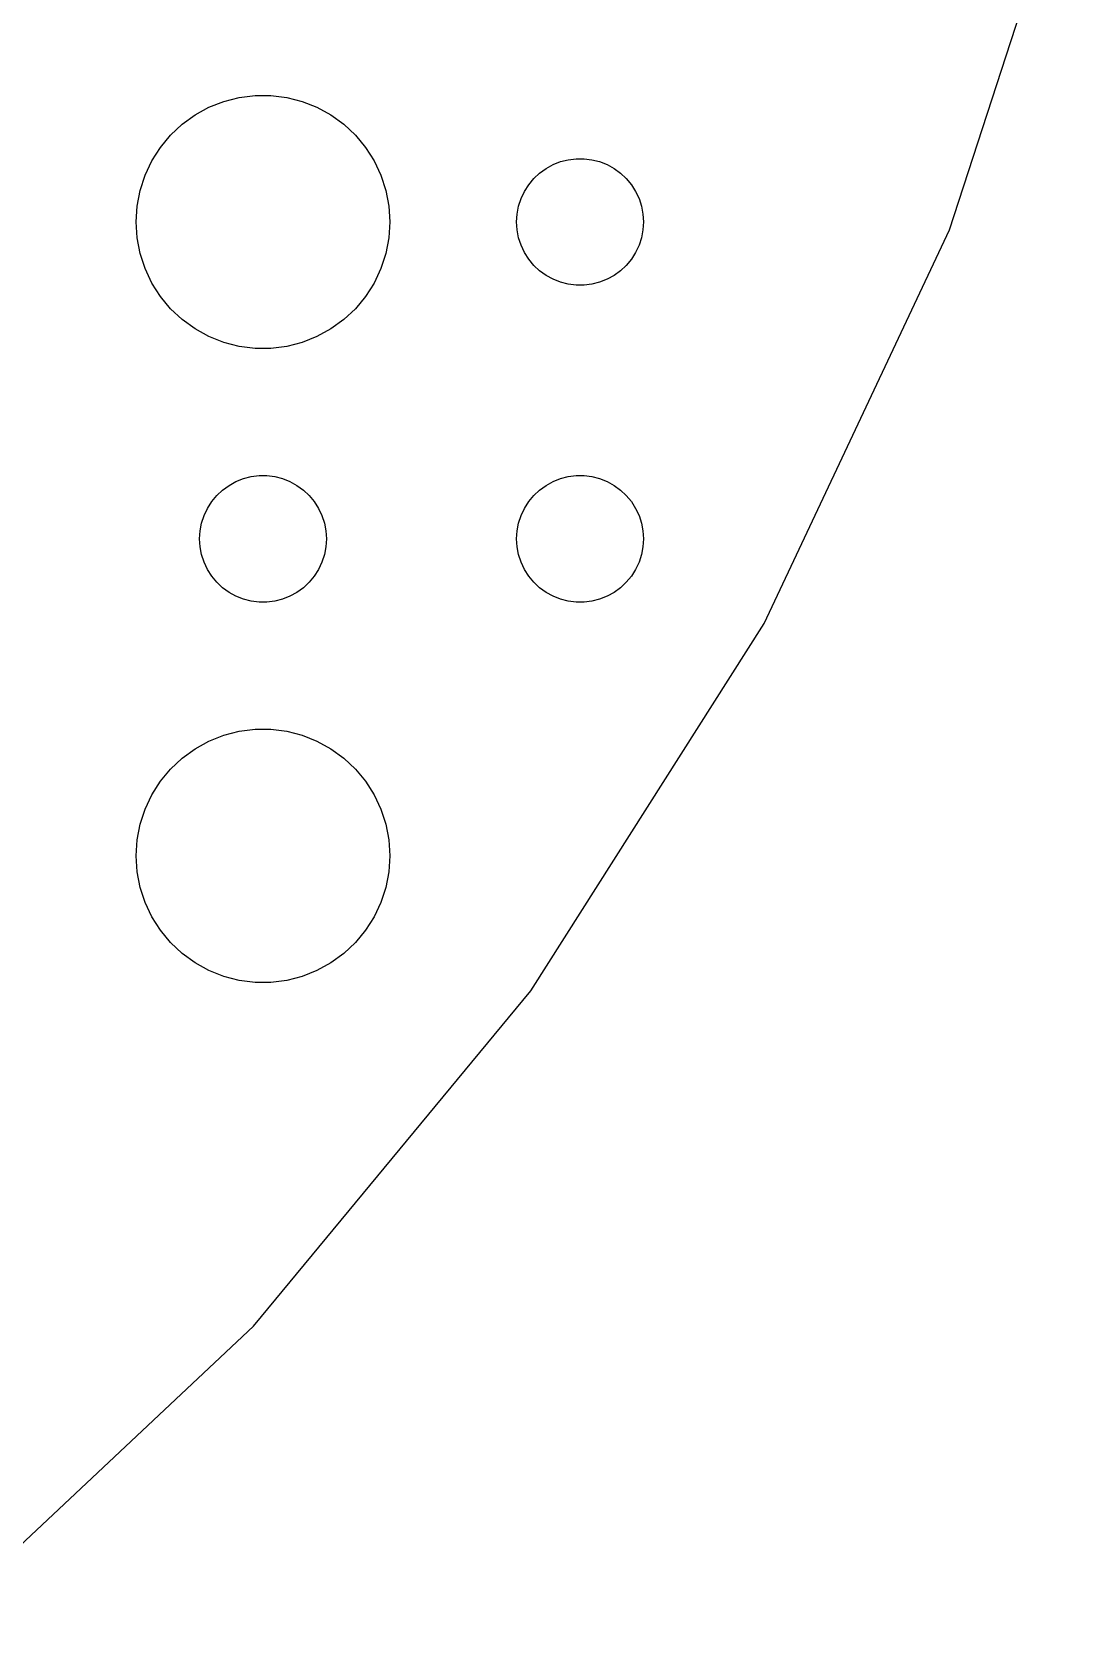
# Model space of a CAD drawing. Header units: metres. Extents: x -82 to 82, y -82 to 82.
# Drawn here: x 54.53 to 79.42, y -63.18 to -25.5 of the extents above; entities that cross this region are included whole.
import ezdxf

# ---------------------------------------------------------------- set-up
doc = ezdxf.new("R2010")
doc.units = ezdxf.units.M

msp = doc.modelspace()

# ---------------------------------------------------------------- linework, layer by layer
for p, q in [((76.2417, -30.1862), (79.4238, -20.3926)), ((59.0729, -27.1468), (59.4379, -27.0531)), ((59.4379, -27.0531), (59.8116, -27.0059)), ((59.8116, -27.0059), (60.1884, -27.0059)), ((60.1884, -27.0059), (60.5621, -27.0531)), ((60.5621, -27.0531), (60.927, -27.1468)), ((58.0877, -27.6884), (58.3925, -27.467)), ((58.3925, -27.467), (58.7227, -27.2855)), ((58.7227, -27.2855), (59.0729, -27.1468)), ((60.927, -27.1468), (61.2773, -27.2855)), ((61.2773, -27.2855), (61.6075, -27.467)), ((61.6075, -27.467), (61.9123, -27.6884)), ((57.8131, -27.9464), (58.0877, -27.6884)), ((61.9123, -27.6884), (62.1869, -27.9464)), ((57.3711, -28.5547), (57.5729, -28.2366)), ((57.5729, -28.2366), (57.8131, -27.9464)), ((62.1869, -27.9464), (62.427, -28.2366)), ((62.427, -28.2366), (62.6289, -28.5547)), ((57.2107, -28.8956), (57.3711, -28.5547)), ((62.6289, -28.5547), (62.7893, -28.8956)), ((66.8613, -28.6427), (67.0365, -28.5734)), ((67.0365, -28.5734), (67.2189, -28.5266)), ((67.2189, -28.5266), (67.4058, -28.503)), ((67.4058, -28.503), (67.5942, -28.503)), ((67.5942, -28.503), (67.7811, -28.5266)), ((67.7811, -28.5266), (67.9635, -28.5734)), ((67.9635, -28.5734), (68.1387, -28.6427)), ((57.0942, -29.2539), (57.2107, -28.8956)), ((62.7893, -28.8956), (62.9057, -29.2539)), ((66.2865, -29.1183), (66.4065, -28.9732)), ((66.4065, -28.9732), (66.5439, -28.8442)), ((66.5439, -28.8442), (66.6963, -28.7335)), ((66.6963, -28.7335), (66.8613, -28.6427)), ((68.1387, -28.6427), (68.3037, -28.7335)), ((68.3037, -28.7335), (68.4561, -28.8442)), ((68.4561, -28.8442), (68.5934, -28.9732)), ((68.5934, -28.9732), (68.7135, -29.1183)), ((57.0237, -29.624), (57.0942, -29.2539)), ((62.9057, -29.2539), (62.9763, -29.624)), ((66.1053, -29.4478), (66.1855, -29.2774)), ((66.1855, -29.2774), (66.2865, -29.1183)), ((68.7135, -29.1183), (68.8145, -29.2774)), ((68.8145, -29.2774), (68.8947, -29.4478)), ((57, -30), (57.0237, -29.624)), ((62.9763, -29.624), (63, -30)), ((66.0118, -29.812), (66.0471, -29.627)), ((66.0471, -29.627), (66.1053, -29.4478)), ((68.8947, -29.4478), (68.9529, -29.627)), ((68.9529, -29.627), (68.9882, -29.812)), ((57.0237, -30.376), (57, -30)), ((63, -30), (62.9763, -30.376)), ((66, -30), (66.0118, -29.812)), ((66.0118, -30.188), (66, -30)), ((68.9882, -29.812), (69, -30)), ((69, -30), (68.9882, -30.188)), ((57.0942, -30.7461), (57.0237, -30.376)), ((62.9763, -30.376), (62.9057, -30.7461)), ((66.0471, -30.373), (66.0118, -30.188)), ((66.1053, -30.5522), (66.0471, -30.373)), ((68.9529, -30.373), (68.8947, -30.5522)), ((68.9882, -30.188), (68.9529, -30.373)), ((71.8571, -39.5038), (76.2417, -30.1862)), ((57.2107, -31.1044), (57.0942, -30.7461)), ((62.9057, -30.7461), (62.7893, -31.1044)), ((66.1855, -30.7226), (66.1053, -30.5522)), ((66.2865, -30.8817), (66.1855, -30.7226)), ((66.4065, -31.0268), (66.2865, -30.8817)), ((68.7135, -30.8817), (68.5934, -31.0268)), ((68.8145, -30.7226), (68.7135, -30.8817)), ((68.8947, -30.5522), (68.8145, -30.7226)), ((57.3711, -31.4453), (57.2107, -31.1044)), ((62.7893, -31.1044), (62.6289, -31.4453)), ((66.5439, -31.1558), (66.4065, -31.0268)), ((66.6963, -31.2665), (66.5439, -31.1558)), ((66.8613, -31.3572), (66.6963, -31.2665)), ((68.3037, -31.2665), (68.1387, -31.3572)), ((68.4561, -31.1558), (68.3037, -31.2665)), ((68.5934, -31.0268), (68.4561, -31.1558)), ((57.5729, -31.7634), (57.3711, -31.4453)), ((62.6289, -31.4453), (62.427, -31.7634)), ((67.0365, -31.4266), (66.8613, -31.3572)), ((67.2189, -31.4734), (67.0365, -31.4266)), ((67.4058, -31.497), (67.2189, -31.4734)), ((67.5942, -31.497), (67.4058, -31.497)), ((67.7811, -31.4734), (67.5942, -31.497)), ((67.9635, -31.4266), (67.7811, -31.4734)), ((68.1387, -31.3572), (67.9635, -31.4266)), ((57.8131, -32.0536), (57.5729, -31.7634)), ((62.427, -31.7634), (62.1869, -32.0536)), ((58.0877, -32.3115), (57.8131, -32.0536)), ((58.3925, -32.533), (58.0877, -32.3115)), ((61.9123, -32.3115), (61.6075, -32.533)), ((62.1869, -32.0536), (61.9123, -32.3115)), ((58.7227, -32.7145), (58.3925, -32.533)), ((59.0729, -32.8532), (58.7227, -32.7145)), ((61.2773, -32.7145), (60.927, -32.8532)), ((61.6075, -32.533), (61.2773, -32.7145)), ((59.4379, -32.9469), (59.0729, -32.8532)), ((59.8116, -32.9941), (59.4379, -32.9469)), ((60.1884, -32.9941), (59.8116, -32.9941)), ((60.5621, -32.9469), (60.1884, -32.9941)), ((60.927, -32.8532), (60.5621, -32.9469)), ((59.1963, -36.2335), (59.3613, -36.1428)), ((59.3613, -36.1428), (59.5365, -36.0734)), ((59.5365, -36.0734), (59.7189, -36.0266)), ((59.7189, -36.0266), (59.9058, -36.003)), ((59.9058, -36.003), (60.0942, -36.003)), ((60.0942, -36.003), (60.2811, -36.0266)), ((60.2811, -36.0266), (60.4635, -36.0734)), ((60.4635, -36.0734), (60.6387, -36.1428)), ((60.6387, -36.1428), (60.8037, -36.2335)), ((66.6963, -36.2335), (66.8613, -36.1428)), ((66.8613, -36.1428), (67.0365, -36.0734)), ((67.0365, -36.0734), (67.2189, -36.0266)), ((67.2189, -36.0266), (67.4058, -36.003)), ((67.4058, -36.003), (67.5942, -36.003)), ((67.5942, -36.003), (67.7811, -36.0266)), ((67.7811, -36.0266), (67.9635, -36.0734)), ((67.9635, -36.0734), (68.1387, -36.1428)), ((68.1387, -36.1428), (68.3037, -36.2335)), ((58.7865, -36.6183), (58.9065, -36.4732)), ((58.9065, -36.4732), (59.0439, -36.3442)), ((59.0439, -36.3442), (59.1963, -36.2335)), ((60.8037, -36.2335), (60.9561, -36.3442)), ((60.9561, -36.3442), (61.0934, -36.4732)), ((61.0934, -36.4732), (61.2135, -36.6183)), ((66.2865, -36.6183), (66.4065, -36.4732)), ((66.4065, -36.4732), (66.5439, -36.3442)), ((66.5439, -36.3442), (66.6963, -36.2335)), ((68.3037, -36.2335), (68.4561, -36.3442)), ((68.4561, -36.3442), (68.5934, -36.4732)), ((68.5934, -36.4732), (68.7135, -36.6183)), ((58.6053, -36.9478), (58.6855, -36.7774)), ((58.6855, -36.7774), (58.7865, -36.6183)), ((61.2135, -36.6183), (61.3145, -36.7774)), ((61.3145, -36.7774), (61.3947, -36.9478)), ((66.1053, -36.9478), (66.1855, -36.7774)), ((66.1855, -36.7774), (66.2865, -36.6183)), ((68.7135, -36.6183), (68.8145, -36.7774)), ((68.8145, -36.7774), (68.8947, -36.9478)), ((58.5118, -37.312), (58.5471, -37.127)), ((58.5471, -37.127), (58.6053, -36.9478)), ((61.3947, -36.9478), (61.4529, -37.127)), ((61.4529, -37.127), (61.4882, -37.312)), ((66.0118, -37.312), (66.0471, -37.127)), ((66.0471, -37.127), (66.1053, -36.9478)), ((68.8947, -36.9478), (68.9529, -37.127)), ((68.9529, -37.127), (68.9882, -37.312)), ((58.5, -37.5), (58.5118, -37.312)), ((58.5118, -37.688), (58.5, -37.5)), ((61.4882, -37.312), (61.5, -37.5)), ((61.5, -37.5), (61.4882, -37.688)), ((66, -37.5), (66.0118, -37.312)), ((66.0118, -37.688), (66, -37.5)), ((68.9882, -37.312), (69, -37.5)), ((69, -37.5), (68.9882, -37.688)), ((58.5471, -37.873), (58.5118, -37.688)), ((58.6053, -38.0522), (58.5471, -37.873)), ((58.6855, -38.2226), (58.6053, -38.0522)), ((61.3947, -38.0522), (61.3145, -38.2226)), ((61.4529, -37.873), (61.3947, -38.0522)), ((61.4882, -37.688), (61.4529, -37.873)), ((66.0471, -37.873), (66.0118, -37.688)), ((66.1053, -38.0522), (66.0471, -37.873)), ((66.1855, -38.2226), (66.1053, -38.0522)), ((68.8947, -38.0522), (68.8145, -38.2226)), ((68.9529, -37.873), (68.8947, -38.0522)), ((68.9882, -37.688), (68.9529, -37.873)), ((58.7865, -38.3817), (58.6855, -38.2226)), ((58.9065, -38.5268), (58.7865, -38.3817)), ((61.2135, -38.3817), (61.0934, -38.5268)), ((61.3145, -38.2226), (61.2135, -38.3817)), ((66.2865, -38.3817), (66.1855, -38.2226)), ((66.4065, -38.5268), (66.2865, -38.3817)), ((68.7135, -38.3817), (68.5934, -38.5268)), ((68.8145, -38.2226), (68.7135, -38.3817)), ((59.0439, -38.6558), (58.9065, -38.5268)), ((59.1963, -38.7665), (59.0439, -38.6558)), ((59.3613, -38.8572), (59.1963, -38.7665)), ((60.8037, -38.7665), (60.6387, -38.8572)), ((60.9561, -38.6558), (60.8037, -38.7665)), ((61.0934, -38.5268), (60.9561, -38.6558)), ((66.5439, -38.6558), (66.4065, -38.5268)), ((66.6963, -38.7665), (66.5439, -38.6558)), ((66.8613, -38.8572), (66.6963, -38.7665)), ((68.3037, -38.7665), (68.1387, -38.8572)), ((68.4561, -38.6558), (68.3037, -38.7665)), ((68.5934, -38.5268), (68.4561, -38.6558)), ((59.5365, -38.9266), (59.3613, -38.8572)), ((59.7189, -38.9734), (59.5365, -38.9266)), ((59.9058, -38.997), (59.7189, -38.9734)), ((60.0942, -38.997), (59.9058, -38.997)), ((60.2811, -38.9734), (60.0942, -38.997)), ((60.4635, -38.9266), (60.2811, -38.9734)), ((60.6387, -38.8572), (60.4635, -38.9266)), ((67.0365, -38.9266), (66.8613, -38.8572)), ((67.2189, -38.9734), (67.0365, -38.9266)), ((67.4058, -38.997), (67.2189, -38.9734)), ((67.5942, -38.997), (67.4058, -38.997)), ((67.7811, -38.9734), (67.5942, -38.997)), ((67.9635, -38.9266), (67.7811, -38.9734)), ((68.1387, -38.8572), (67.9635, -38.9266)), ((66.3394, -48.1984), (71.8571, -39.5038)), ((58.7227, -42.2855), (59.0729, -42.1468)), ((59.0729, -42.1468), (59.4379, -42.0531)), ((59.4379, -42.0531), (59.8116, -42.0059)), ((59.8116, -42.0059), (60.1884, -42.0059)), ((60.1884, -42.0059), (60.5621, -42.0531)), ((60.5621, -42.0531), (60.927, -42.1468)), ((60.927, -42.1468), (61.2773, -42.2855)), ((58.0877, -42.6885), (58.3925, -42.467)), ((58.3925, -42.467), (58.7227, -42.2855)), ((61.2773, -42.2855), (61.6075, -42.467)), ((61.6075, -42.467), (61.9123, -42.6885)), ((57.5729, -43.2366), (57.8131, -42.9464)), ((57.8131, -42.9464), (58.0877, -42.6885)), ((61.9123, -42.6885), (62.1869, -42.9464)), ((62.1869, -42.9464), (62.427, -43.2366)), ((57.3711, -43.5547), (57.5729, -43.2366)), ((62.427, -43.2366), (62.6289, -43.5547)), ((57.2107, -43.8956), (57.3711, -43.5547)), ((62.6289, -43.5547), (62.7893, -43.8956)), ((57.0942, -44.2539), (57.2107, -43.8956)), ((62.7893, -43.8956), (62.9057, -44.2539)), ((57.0237, -44.624), (57.0942, -44.2539)), ((62.9057, -44.2539), (62.9763, -44.624)), ((57, -45), (57.0237, -44.624)), ((62.9763, -44.624), (63, -45)), ((57.0237, -45.376), (57, -45)), ((63, -45), (62.9763, -45.376)), ((57.0942, -45.7461), (57.0237, -45.376)), ((62.9763, -45.376), (62.9057, -45.7461)), ((57.2107, -46.1044), (57.0942, -45.7461)), ((62.9057, -45.7461), (62.7893, -46.1044)), ((57.3711, -46.4453), (57.2107, -46.1044)), ((62.7893, -46.1044), (62.6289, -46.4453)), ((57.5729, -46.7634), (57.3711, -46.4453)), ((62.6289, -46.4453), (62.427, -46.7634)), ((57.8131, -47.0536), (57.5729, -46.7634)), ((58.0877, -47.3115), (57.8131, -47.0536)), ((62.1869, -47.0536), (61.9123, -47.3115)), ((62.427, -46.7634), (62.1869, -47.0536)), ((58.3925, -47.533), (58.0877, -47.3115)), ((61.9123, -47.3115), (61.6075, -47.533)), ((58.7227, -47.7145), (58.3925, -47.533)), ((59.0729, -47.8532), (58.7227, -47.7145)), ((59.4379, -47.9469), (59.0729, -47.8532)), ((60.927, -47.8532), (60.5621, -47.9469)), ((61.2773, -47.7145), (60.927, -47.8532)), ((61.6075, -47.533), (61.2773, -47.7145)), ((59.8116, -47.9941), (59.4379, -47.9469)), ((59.7754, -56.1329), (66.3394, -48.1984)), ((60.1884, -47.9941), (59.8116, -47.9941)), ((60.5621, -47.9469), (60.1884, -47.9941)), ((52.2688, -63.1821), (59.7754, -56.1329))]:
    msp.add_line(p, q)

doc.saveas('drawing.dxf')
